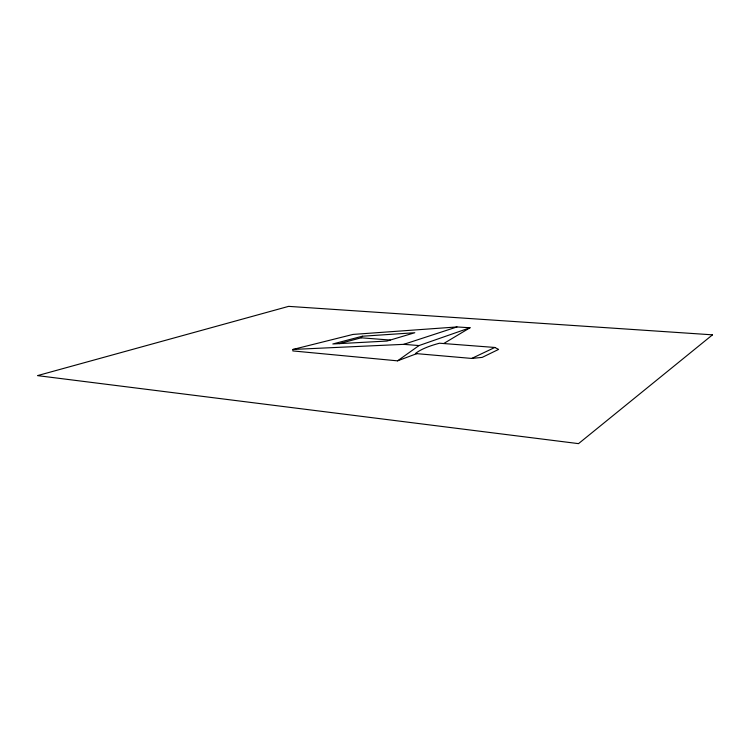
<?xml version="1.0" encoding="UTF-8"?>
<svg xmlns="http://www.w3.org/2000/svg" width="750" height="750" viewBox="0 0 750 750"><rect width="100%" height="100%" fill="white"/><g stroke="black" fill="none" stroke-linecap="round" stroke-linejoin="round"><path stroke-width="1.12" d="M443.7 343.538L470.025 327.759L456.984 326.944L353.044 334.416L292.978 349.444L292.828 350.925L397.556 360.844L416.747 353.644M339.291 343.622L361.144 337.809L362.316 336.234L414.797 332.728L386.925 341.053L332.812 343.978L362.316 336.234M397.556 360.844L419.016 345.562L470.025 327.759M494.812 347.466L471.713 358.434L415.406 353.531C421.462 348.722 431.372 345.347 439.519 343.219L494.812 347.466L498.609 349.406L482.494 357.244A21.656 4.622 -0.9 0 1 482.081 357.403L471.713 358.434M292.978 349.444L403.744 344.344L456.984 326.944M361.144 337.809L390.244 340.059M403.744 344.344L419.016 345.562M712.5 334.838L578.522 443.634L37.5 375.619L288.628 306.366L712.5 334.838"/></g></svg>
